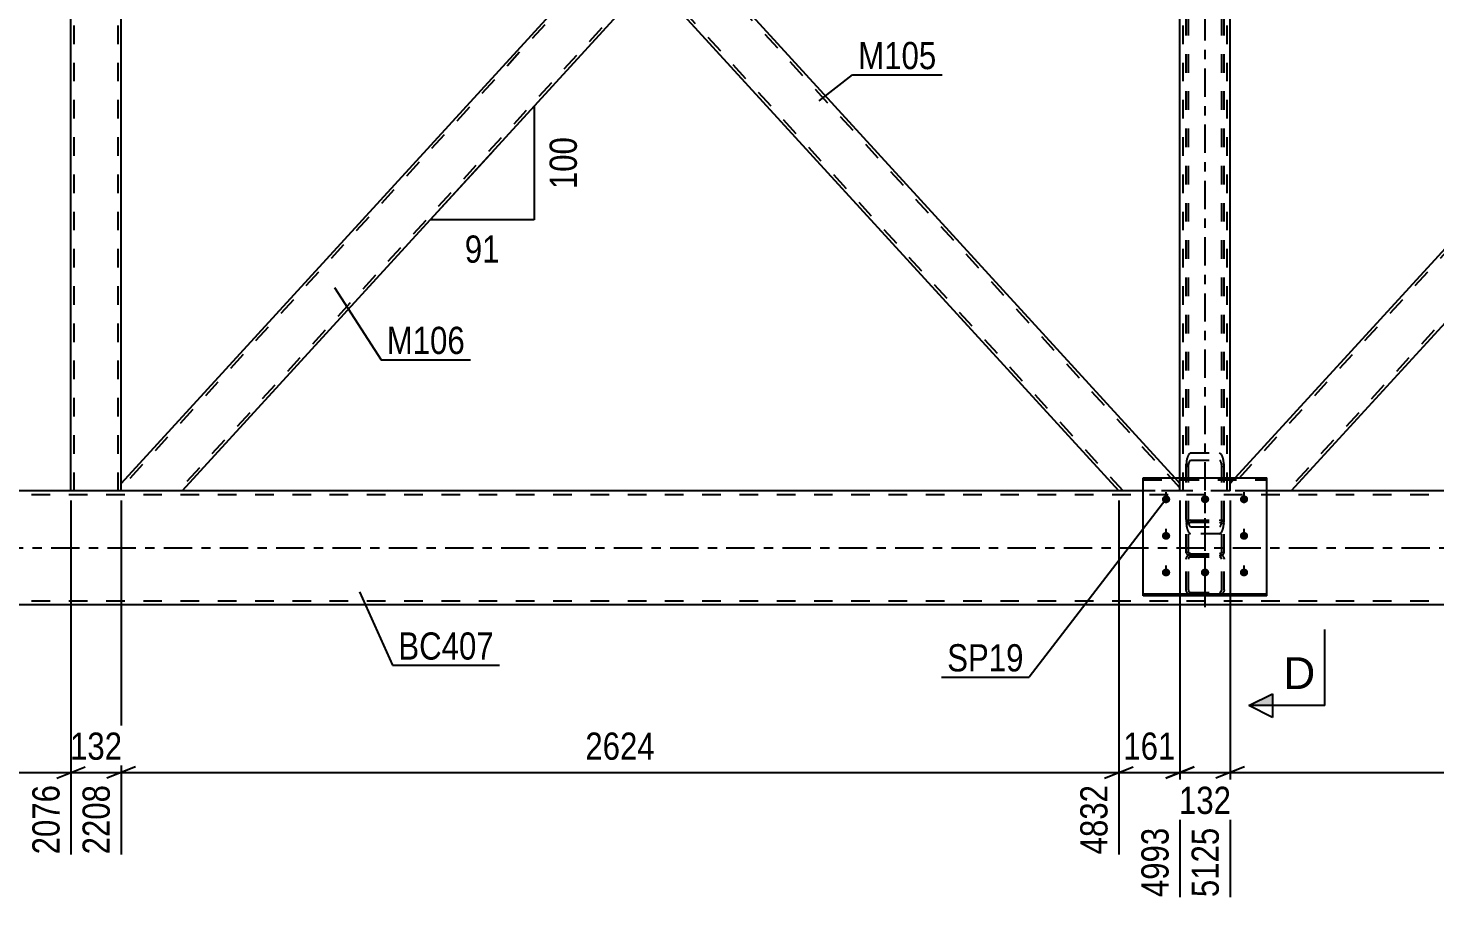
# Model space of a CAD drawing. Header units: millimetres. Extents: x 0 to 841, y 0 to 594.
# Drawn here: x 150.8 to 298.8, y 262.1 to 354.2 of the extents above; entities that cross this region are included whole.
import ezdxf

# ---------------------------------------------------------------- set-up
doc = ezdxf.new("R2010")
doc.units = ezdxf.units.MM
doc.linetypes.add('DXK_LINE_DOT2', pattern=[3.9198, 1.9599, -1.9599])
doc.linetypes.add('DXK_LINE_DOT3', pattern=[5.9187, 2.979, -0.9799, 0.9799, -0.9799])
doc.styles.add('Arial', font='ARIAL.TTF', dxfattribs={"height": 0.2})
doc.styles.add('Arial Narrow', font='ARIALN.TTF', dxfattribs={"height": 0.2})

# ---------------------------------------------------------------- blocks, each defined once
blk = doc.blocks.new('Bolt-122615941-4375 - 4343')
at = {"linetype": 'Continuous'}
for points in [[(270.48, 304.16), (270.38, 304.17), (270.3, 304.2), (270.22, 304.24), (270.15, 304.3), (270.09, 304.37), (270.06, 304.45), (270.04, 304.53), (270.04, 304.62), (270.06, 304.7), (270.09, 304.78), (270.15, 304.85), (270.22, 304.91), (270.3, 304.95), (270.38, 304.98), (270.48, 304.99), (270.57, 304.98), (270.65, 304.95), (270.73, 304.91), (270.8, 304.85), (270.86, 304.78), (270.89, 304.7), (270.91, 304.62), (270.91, 304.53), (270.89, 304.45), (270.86, 304.37), (270.8, 304.3), (270.73, 304.24), (270.65, 304.2), (270.57, 304.17)], [(274.58, 304.16), (274.48, 304.17), (274.4, 304.2), (274.32, 304.24), (274.25, 304.3), (274.19, 304.37), (274.16, 304.45), (274.14, 304.53), (274.14, 304.62), (274.16, 304.7), (274.19, 304.78), (274.25, 304.85), (274.32, 304.91), (274.4, 304.95), (274.48, 304.98), (274.58, 304.99), (274.67, 304.98), (274.75, 304.95), (274.83, 304.91), (274.9, 304.85), (274.96, 304.78), (274.99, 304.7), (275.01, 304.62), (275.01, 304.53), (274.99, 304.45), (274.96, 304.37), (274.9, 304.3), (274.83, 304.24), (274.75, 304.2), (274.67, 304.17)], [(278.68, 304.16), (278.58, 304.17), (278.5, 304.2), (278.42, 304.24), (278.35, 304.3), (278.29, 304.37), (278.26, 304.45), (278.24, 304.53), (278.24, 304.62), (278.26, 304.7), (278.29, 304.78), (278.35, 304.85), (278.42, 304.91), (278.5, 304.95), (278.58, 304.98), (278.68, 304.99), (278.77, 304.98), (278.85, 304.95), (278.93, 304.91), (279, 304.85), (279.06, 304.78), (279.09, 304.7), (279.11, 304.62), (279.11, 304.53), (279.09, 304.45), (279.06, 304.37), (279, 304.3), (278.93, 304.24), (278.85, 304.2), (278.77, 304.17)], [(270.48, 300.31), (270.38, 300.32), (270.3, 300.35), (270.22, 300.39), (270.15, 300.45), (270.09, 300.52), (270.06, 300.6), (270.04, 300.68), (270.04, 300.77), (270.06, 300.85), (270.09, 300.93), (270.15, 301), (270.22, 301.06), (270.3, 301.1), (270.38, 301.13), (270.48, 301.14), (270.57, 301.13), (270.65, 301.1), (270.73, 301.06), (270.8, 301), (270.86, 300.93), (270.89, 300.85), (270.91, 300.77), (270.91, 300.68), (270.89, 300.6), (270.86, 300.52), (270.8, 300.45), (270.73, 300.39), (270.65, 300.35), (270.57, 300.32)], [(278.68, 300.31), (278.58, 300.32), (278.5, 300.35), (278.42, 300.39), (278.35, 300.45), (278.29, 300.52), (278.26, 300.6), (278.24, 300.68), (278.24, 300.77), (278.26, 300.85), (278.29, 300.93), (278.35, 301), (278.42, 301.06), (278.5, 301.1), (278.58, 301.13), (278.68, 301.14), (278.77, 301.13), (278.85, 301.1), (278.93, 301.06), (279, 301), (279.06, 300.93), (279.09, 300.85), (279.11, 300.77), (279.11, 300.68), (279.09, 300.6), (279.06, 300.52), (279, 300.45), (278.93, 300.39), (278.85, 300.35), (278.77, 300.32)], [(270.48, 296.46), (270.38, 296.47), (270.3, 296.49), (270.22, 296.54), (270.15, 296.59), (270.09, 296.66), (270.06, 296.74), (270.04, 296.83), (270.04, 296.91), (270.06, 297), (270.09, 297.08), (270.15, 297.15), (270.22, 297.21), (270.3, 297.25), (270.38, 297.27), (270.48, 297.28), (270.57, 297.27), (270.65, 297.25), (270.73, 297.21), (270.8, 297.15), (270.86, 297.08), (270.89, 297), (270.91, 296.91), (270.91, 296.83), (270.89, 296.74), (270.86, 296.66), (270.8, 296.59), (270.73, 296.54), (270.65, 296.49), (270.57, 296.47)], [(274.58, 296.46), (274.48, 296.47), (274.4, 296.49), (274.32, 296.54), (274.25, 296.59), (274.19, 296.66), (274.16, 296.74), (274.14, 296.83), (274.14, 296.91), (274.16, 297), (274.19, 297.08), (274.25, 297.15), (274.32, 297.21), (274.4, 297.25), (274.48, 297.27), (274.58, 297.28), (274.67, 297.27), (274.75, 297.25), (274.83, 297.21), (274.9, 297.15), (274.96, 297.08), (274.99, 297), (275.01, 296.91), (275.01, 296.83), (274.99, 296.74), (274.96, 296.66), (274.9, 296.59), (274.83, 296.54), (274.75, 296.49), (274.67, 296.47)], [(278.68, 296.46), (278.58, 296.47), (278.5, 296.49), (278.42, 296.54), (278.35, 296.59), (278.29, 296.66), (278.26, 296.74), (278.24, 296.83), (278.24, 296.91), (278.26, 297), (278.29, 297.08), (278.35, 297.15), (278.42, 297.21), (278.5, 297.25), (278.58, 297.27), (278.68, 297.28), (278.77, 297.27), (278.85, 297.25), (278.93, 297.21), (279, 297.15), (279.06, 297.08), (279.09, 297), (279.11, 296.91), (279.11, 296.83), (279.09, 296.74), (279.06, 296.66), (279, 296.59), (278.93, 296.54), (278.85, 296.49), (278.77, 296.47)]]:
    blk.add_hatch(color=1, dxfattribs=at).paths.add_polyline_path(points)
at = {"color": 1, "linetype": 'Continuous'}
for p, q in [((270.48, 304.18), (270.48, 305.31)), ((274.58, 304.18), (274.58, 305.31)), ((278.68, 304.18), (278.68, 305.31)), ((270.48, 300.33), (270.48, 301.46)), ((278.68, 300.33), (278.68, 301.46)), ((270.48, 296.47), (270.48, 297.61)), ((274.58, 296.47), (274.58, 297.61)), ((278.68, 296.47), (278.68, 297.61))]:
    blk.add_line(p, q, dxfattribs=at)
blk = doc.blocks.new('Part-122615941-4391 - 4343')
at = {"color": 2, "linetype": 'Continuous'}
for p, q in [((268.08, 305.45), (147.27, 305.45)), ((501.41, 305.45), (281.08, 305.45)), ((635.22, 293.45), (147.27, 293.45))]:
    blk.add_line(p, q, dxfattribs=at)
at = {"color": 7, "linetype": 'DXK_LINE_DOT2'}
for p, q in [((635.22, 305.05), (147.27, 305.05)), ((281.08, 305.45), (268.08, 305.45)), ((635.22, 293.85), (147.27, 293.85))]:
    blk.add_line(p, q, dxfattribs=at)
at = {"color": 7, "linetype": 'DXK_LINE_DOT3'}
blk.add_line((147.27, 299.45), (635.22, 299.45), dxfattribs=at)
blk = doc.blocks.new('Part-122615941-4413 - 4343')
at = {"color": 2, "linetype": 'Continuous'}
for p, q in [((268.08, 306.83), (281.08, 306.83)), ((268.08, 294.4), (268.08, 306.83)), ((281.08, 294.4), (281.08, 306.83)), ((268.08, 294.62), (281.08, 294.62)), ((281.08, 294.4), (268.08, 294.4))]:
    blk.add_line(p, q, dxfattribs=at)
at = {"color": 7, "linetype": 'DXK_LINE_DOT2'}
blk.add_line((268.08, 306.61), (281.08, 306.61), dxfattribs=at)
blk = doc.blocks.new('Part-122615941-4420 - 4343')
at = {"color": 7, "linetype": 'DXK_LINE_DOT2'}
for p, q in [((272.58, 302.44), (272.58, 365.28)), ((272.82, 302.44), (272.82, 365.28)), ((276.34, 302.44), (276.34, 365.28)), ((276.58, 302.44), (276.58, 365.28)), ((273.06, 309.45), (272.87, 309.33)), ((273.06, 309.45), (276.1, 309.45)), ((276.28, 309.33), (276.1, 309.45)), ((272.61, 308.52), (272.58, 307.94)), ((272.82, 307.94), (272.83, 308.23)), ((272.96, 308.64), (273.06, 308.69)), ((273.06, 308.69), (276.1, 308.69)), ((276.1, 308.69), (276.19, 308.64)), ((276.32, 308.23), (276.34, 307.94)), ((276.58, 307.94), (276.54, 308.52)), ((272.82, 305.45), (272.58, 305.45)), ((276.58, 305.45), (276.34, 305.45)), ((272.58, 302.44), (272.61, 301.86)), ((272.83, 302.15), (272.82, 302.44)), ((276.34, 302.44), (276.32, 302.15)), ((276.54, 301.86), (276.58, 302.44)), ((272.87, 301.04), (272.96, 300.99)), ((273.06, 301.68), (272.96, 301.74)), ((272.96, 300.99), (273.06, 300.93)), ((273.06, 301.68), (276.1, 301.68)), ((276.1, 300.93), (273.06, 300.93)), ((276.19, 301.74), (276.1, 301.68)), ((276.1, 300.93), (276.27, 301.03)), ((276.27, 301.03), (276.28, 301.04))]:
    blk.add_line(p, q, dxfattribs=at)
at = {"color": 7, "linetype": 'DXK_LINE_DOT3'}
blk.add_line((274.58, 293.68), (274.58, 360.5), dxfattribs=at)
at = {"color": 7, "linetype": 'DXK_LINE_DOT2'}
for centre, radius, start, end in [((274.45, 308.38), 1.84, 148.8903, 175.8112), ((274.7, 308.38), 1.84, 4.189, 31.1099), ((273.75, 308.16), 0.92, 148.8903, 175.8112), ((275.4, 308.16), 0.92, 4.189, 31.1099), ((273.75, 302.21), 0.92, 184.189, 211.1099), ((275.4, 302.21), 0.92, 328.8903, 355.8112), ((274.45, 301.99), 1.84, 184.189, 211.1099), ((274.7, 301.99), 1.84, 328.8903, 355.8112)]:
    blk.add_arc(centre, radius, start, end, dxfattribs=at)
blk = doc.blocks.new('Part-122615941-4494 - 4343')
at = {"color": 2, "linetype": 'Continuous'}
for p, q in [((216.24, 359.34), (219.82, 363.25)), ((219.82, 363.25), (271.4, 306.83)), ((265.51, 305.45), (216.24, 359.34))]:
    blk.add_line(p, q, dxfattribs=at)
at = {"color": 7, "linetype": 'DXK_LINE_DOT2'}
for p, q in [((271.94, 305.77), (219.6, 363.01)), ((216.46, 359.57), (216.48, 359.59)), ((265.95, 305.45), (216.46, 359.57)), ((271.94, 306.25), (271.4, 306.83)), ((271.94, 305.45), (265.51, 305.45)), ((271.94, 305.45), (271.94, 306.25)), ((271.94, 305.48), (271.94, 305.45))]:
    blk.add_line(p, q, dxfattribs=at)
blk = doc.blocks.new('Part-122615941-4501 - 4343')
at = {"color": 7, "linetype": 'DXK_LINE_DOT3'}
blk.add_line((274.58, 293.23), (274.58, 303.92), dxfattribs=at)
at = {"color": 7, "linetype": 'DXK_LINE_DOT2'}
for p, q in [((272.61, 302.11), (272.58, 301.93)), ((272.58, 295.03), (272.58, 301.93)), ((272.72, 302.25), (272.61, 302.11)), ((272.87, 302.35), (272.72, 302.25)), ((272.82, 301.93), (272.83, 302.02)), ((272.82, 295.03), (272.82, 301.93)), ((272.83, 302.02), (272.89, 302.09)), ((273.06, 302.38), (272.87, 302.35)), ((272.89, 302.09), (272.96, 302.14)), ((272.96, 302.14), (273.06, 302.16)), ((273.06, 302.38), (276.1, 302.38)), ((273.06, 302.16), (276.1, 302.16)), ((276.28, 302.35), (276.1, 302.38)), ((276.1, 302.16), (276.19, 302.14)), ((276.19, 302.14), (276.27, 302.09)), ((276.27, 302.09), (276.32, 302.02)), ((276.44, 302.25), (276.28, 302.35)), ((276.32, 302.02), (276.34, 301.93)), ((276.34, 295.03), (276.34, 301.93)), ((276.54, 302.11), (276.44, 302.25)), ((276.58, 301.93), (276.54, 302.11)), ((276.58, 295.03), (276.58, 301.93)), ((272.58, 299.08), (272.61, 298.9)), ((272.83, 298.99), (272.82, 299.08)), ((272.89, 298.92), (272.83, 298.99)), ((276.32, 298.99), (276.27, 298.92)), ((276.34, 299.08), (276.32, 298.99)), ((276.54, 298.9), (276.58, 299.08)), ((272.58, 298.27), (272.61, 298.46)), ((272.61, 298.9), (272.72, 298.76)), ((272.72, 298.76), (272.87, 298.66)), ((272.83, 298.36), (272.82, 298.27)), ((272.89, 298.45), (272.83, 298.36)), ((272.87, 298.74), (273.06, 298.78)), ((272.87, 298.66), (273.06, 298.62)), ((272.96, 298.87), (272.89, 298.92)), ((272.96, 298.5), (272.89, 298.45)), ((273.06, 298.85), (272.96, 298.87)), ((273.06, 298.52), (272.96, 298.5)), ((273.06, 298.85), (276.1, 298.85)), ((273.06, 298.78), (276.1, 298.78)), ((273.06, 298.62), (276.1, 298.62)), ((273.06, 298.52), (276.1, 298.52)), ((276.19, 298.87), (276.1, 298.85)), ((276.1, 298.78), (276.28, 298.74)), ((276.1, 298.62), (276.28, 298.66)), ((276.19, 298.5), (276.1, 298.52)), ((276.27, 298.92), (276.19, 298.87)), ((276.27, 298.45), (276.19, 298.5)), ((276.32, 298.36), (276.27, 298.45)), ((276.28, 298.66), (276.44, 298.76)), ((276.34, 298.27), (276.32, 298.36)), ((276.44, 298.76), (276.54, 298.9)), ((276.54, 298.46), (276.58, 298.27)), ((272.61, 294.84), (272.58, 295.03)), ((272.82, 295.03), (272.83, 294.93)), ((272.83, 294.93), (272.89, 294.85)), ((273.06, 294.52), (272.87, 294.56)), ((272.89, 294.85), (272.96, 294.8)), ((272.96, 294.8), (273.06, 294.78)), ((273.06, 294.78), (276.1, 294.78)), ((273.06, 294.52), (276.1, 294.52)), ((276.1, 294.78), (276.19, 294.8)), ((276.28, 294.56), (276.1, 294.52)), ((276.19, 294.8), (276.27, 294.85)), ((276.27, 294.85), (276.32, 294.93)), ((276.32, 294.93), (276.34, 295.03)), ((276.58, 295.03), (276.54, 294.84))]:
    blk.add_line(p, q, dxfattribs=at)
for centre, start, end in [((273.08, 298.29), 114.32, 159.2417), ((276.08, 298.29), 20.7584, 65.6801), ((273.08, 295.01), 200.7584, 245.6801), ((276.08, 295.01), 294.32, 339.2417)]:
    blk.add_arc(centre, 0.496, start, end, dxfattribs=at)
blk = doc.blocks.new('Part-122615941-4516 - 4343')
at = {"color": 7, "linetype": 'DXK_LINE_DOT2'}
for p, q in [((277.22, 421.05), (271.94, 421.05)), ((271.94, 420.25), (271.94, 421.05)), ((272.26, 305.45), (272.26, 421.05)), ((276.9, 305.45), (276.9, 421.05)), ((277.22, 420.25), (277.22, 421.05)), ((271.94, 305.45), (271.94, 306.83)), ((277.22, 305.45), (277.22, 306.83)), ((277.22, 305.45), (271.94, 305.45))]:
    blk.add_line(p, q, dxfattribs=at)
at = {"color": 2, "linetype": 'Continuous'}
for p, q in [((271.94, 306.83), (271.94, 420.25)), ((277.22, 306.83), (277.22, 420.25))]:
    blk.add_line(p, q, dxfattribs=at)
blk = doc.blocks.new('Part-122615941-4531 - 4343')
at = {"color": 2, "linetype": 'Continuous'}
for p, q in [((155.27, 305.45), (155.27, 421.05)), ((160.55, 306.25), (160.55, 420.25))]:
    blk.add_line(p, q, dxfattribs=at)
at = {"color": 7, "linetype": 'DXK_LINE_DOT2'}
for p, q in [((155.27, 421.05), (160.55, 421.05)), ((155.59, 305.45), (155.59, 421.05)), ((160.23, 305.45), (160.23, 421.05)), ((160.55, 420.25), (160.55, 421.05)), ((160.55, 305.45), (155.27, 305.45)), ((160.55, 305.45), (160.55, 306.25))]:
    blk.add_line(p, q, dxfattribs=at)
blk = doc.blocks.new('Part-122615941-4556 - 4343')
at = {"color": 7, "linetype": 'DXK_LINE_DOT2'}
for p, q in [((382.61, 421.05), (277.22, 305.77)), ((388.6, 420.72), (283.21, 305.45)), ((388.6, 421.05), (382.18, 421.05)), ((332.91, 367.16), (329.33, 363.25)), ((336.49, 363.25), (332.91, 359.34)), ((277.75, 306.83), (277.22, 306.25)), ((277.22, 305.45), (277.22, 306.25)), ((283.64, 305.45), (277.22, 305.45))]:
    blk.add_line(p, q, dxfattribs=at)
at = {"color": 2, "linetype": 'Continuous'}
for p, q in [((382.18, 421.05), (332.91, 367.16)), ((388.6, 420.25), (388.6, 421.05)), ((388.6, 420.25), (336.49, 363.25)), ((329.33, 363.25), (277.75, 306.83)), ((332.91, 359.34), (283.64, 305.45))]:
    blk.add_line(p, q, dxfattribs=at)
blk = doc.blocks.new('Part-122615941-4571 - 4343')
at = {"color": 7, "linetype": 'DXK_LINE_DOT2'}
for p, q in [((265.95, 421.05), (160.55, 305.77)), ((271.94, 420.72), (166.54, 305.45)), ((271.94, 421.05), (265.51, 421.05)), ((216.24, 367.16), (212.67, 363.25)), ((219.82, 363.25), (216.24, 359.34)), ((160.55, 305.63), (160.55, 305.66)), ((166.97, 305.45), (160.55, 305.45))]:
    blk.add_line(p, q, dxfattribs=at)
at = {"color": 2, "linetype": 'Continuous'}
for p, q in [((265.51, 421.05), (216.24, 367.16)), ((271.94, 420.25), (271.94, 421.05)), ((271.94, 420.25), (219.82, 363.25)), ((212.67, 363.25), (160.55, 306.25)), ((216.24, 359.34), (166.97, 305.45)), ((160.55, 305.45), (160.55, 306.25))]:
    blk.add_line(p, q, dxfattribs=at)
blk = doc.blocks.new('StraightDimension-122615941-6967 - 4343')
at = {"color": 7, "linetype": 'Continuous'}
for p, q in [((265.51, 304.45), (265.51, 267.2)), ((271.94, 304.46), (271.94, 262.7)), ((264.01, 275.21), (267.01, 276.41)), ((265.51, 275.81), (271.94, 275.81)), ((273.44, 276.41), (270.44, 275.21))]:
    blk.add_line(p, q, dxfattribs=at)
at = {"color": 0}
blk.add_wipeout([(272.07, 276.56), (272.07, 280.76), (265.38, 280.76), (265.38, 276.56)], dxfattribs=at)
at = {"color": 0, "linetype": 'Continuous'}
blk.add_wipeout([(271.34, 270.61), (267.14, 270.61), (267.14, 262.1), (271.34, 262.1)], dxfattribs=at)
at = {"color": 3, "style": 'Arial Narrow'}
blk.add_text('161', height=2.863, dxfattribs=at).set_placement((265.98, 277.16))
at = {"color": 3, "linetype": 'Continuous', "style": 'Arial Narrow'}
blk.add_text('4993', height=2.863, rotation=90.0002, dxfattribs=at).set_placement((270.74, 262.7))
blk = doc.blocks.new('StraightDimension-122615941-5034 - 4343')
at = {"color": 7, "linetype": 'Continuous'}
for p, q in [((143.58, 419.55), (142.38, 422.55)), ((154.27, 421.05), (140.13, 421.05)), ((142.98, 305.45), (142.98, 421.05)), ((142.38, 306.95), (143.58, 303.95)), ((154.27, 305.45), (140.13, 305.45))]:
    blk.add_line(p, q, dxfattribs=at)
at = {"color": 0}
blk.add_wipeout([(142.23, 367.5), (138.03, 367.5), (138.03, 358.99), (142.23, 358.99)], dxfattribs=at)
at = {"color": 3, "style": 'Arial Narrow'}
blk.add_text('2890', height=2.863, rotation=90.0002, dxfattribs=at).set_placement((141.63, 359.59))
blk = doc.blocks.new('StraightDimension-122615941-6965 - 4343')
at = {"color": 7, "linetype": 'Continuous'}
for p, q in [((277.22, 304.45), (277.22, 262.7)), ((382.18, 304.45), (382.18, 267.2)), ((278.72, 276.41), (275.72, 275.21)), ((277.22, 275.81), (382.18, 275.81)), ((380.68, 275.21), (383.68, 276.41))]:
    blk.add_line(p, q, dxfattribs=at)
at = {"color": 0}
blk.add_wipeout([(333.95, 276.56), (333.95, 280.76), (325.44, 280.76), (325.44, 276.56)], dxfattribs=at)
at = {"color": 3, "style": 'Arial Narrow'}
blk.add_text('2624', height=2.863, dxfattribs=at).set_placement((326.04, 277.16))
at = {"color": 0, "linetype": 'Continuous'}
blk.add_wipeout([(381.58, 275.11), (377.38, 275.11), (377.38, 266.6), (381.58, 266.6)], dxfattribs=at)
at = {"color": 3, "linetype": 'Continuous', "style": 'Arial Narrow'}
blk.add_text('7749', height=2.863, rotation=90.0002, dxfattribs=at).set_placement((380.98, 267.2))
blk = doc.blocks.new('StraightDimension-122615941-6966 - 4343')
at = {"color": 7, "linetype": 'Continuous'}
for p, q in [((271.94, 304.46), (271.94, 262.7)), ((277.22, 304.45), (277.22, 262.7)), ((270.44, 275.21), (273.44, 276.41)), ((271.94, 275.81), (277.22, 275.81)), ((278.72, 276.41), (275.72, 275.21))]:
    blk.add_line(p, q, dxfattribs=at)
at = {"color": 0}
blk.add_wipeout([(277.92, 270.86), (277.92, 275.06), (271.23, 275.06), (271.23, 270.86)], dxfattribs=at)
at = {"color": 3, "style": 'Arial Narrow'}
blk.add_text('132', height=2.863, dxfattribs=at).set_placement((271.83, 271.46))
at = {"color": 0, "linetype": 'Continuous'}
blk.add_wipeout([(276.62, 270.61), (272.42, 270.61), (272.42, 262.1), (276.62, 262.1)], dxfattribs=at)
at = {"color": 3, "linetype": 'Continuous', "style": 'Arial Narrow'}
blk.add_text('5125', height=2.863, rotation=90.0002, dxfattribs=at).set_placement((276.02, 262.7))
blk = doc.blocks.new('StraightDimension-122615941-6968 - 4343')
at = {"color": 7, "linetype": 'Continuous'}
for p, q in [((160.55, 304.45), (160.55, 267.2)), ((265.51, 304.45), (265.51, 267.2)), ((162.05, 276.41), (159.05, 275.21)), ((160.55, 275.81), (265.51, 275.81)), ((264.01, 275.21), (267.01, 276.41))]:
    blk.add_line(p, q, dxfattribs=at)
at = {"color": 0}
blk.add_wipeout([(217.29, 276.56), (217.29, 280.76), (208.78, 280.76), (208.78, 276.56)], dxfattribs=at)
at = {"color": 3, "style": 'Arial Narrow'}
blk.add_text('2624', height=2.863, dxfattribs=at).set_placement((209.38, 277.16))
at = {"color": 0, "linetype": 'Continuous'}
blk.add_wipeout([(264.91, 275.11), (260.71, 275.11), (260.71, 266.6), (264.91, 266.6)], dxfattribs=at)
at = {"color": 3, "linetype": 'Continuous', "style": 'Arial Narrow'}
blk.add_text('4832', height=2.863, rotation=90.0002, dxfattribs=at).set_placement((264.31, 267.2))
blk = doc.blocks.new('StraightDimension-122615941-6969 - 4343')
at = {"color": 7, "linetype": 'Continuous'}
for p, q in [((155.27, 304.45), (155.27, 267.2)), ((160.55, 304.45), (160.55, 267.2)), ((153.77, 275.21), (156.77, 276.41)), ((155.27, 275.81), (160.55, 275.81)), ((162.05, 276.41), (159.05, 275.21))]:
    blk.add_line(p, q, dxfattribs=at)
at = {"color": 0}
blk.add_wipeout([(161.25, 276.56), (161.25, 280.76), (154.57, 280.76), (154.57, 276.56)], dxfattribs=at)
at = {"color": 0, "linetype": 'Continuous'}
blk.add_wipeout([(159.95, 275.11), (155.75, 275.11), (155.75, 266.6), (159.95, 266.6)], dxfattribs=at)
at = {"color": 3, "style": 'Arial Narrow'}
blk.add_text('132', height=2.863, dxfattribs=at).set_placement((155.17, 277.16))
at = {"color": 3, "linetype": 'Continuous', "style": 'Arial Narrow'}
blk.add_text('2208', height=2.863, rotation=90.0002, dxfattribs=at).set_placement((159.35, 267.2))
blk = doc.blocks.new('StraightDimension-122615941-6970 - 4343')
at = {"color": 7, "linetype": 'Continuous'}
for p, q in [((155.27, 304.45), (155.27, 267.2)), ((134.37, 292.42), (134.37, 272.68)), ((135.87, 276.41), (132.87, 275.21)), ((134.37, 275.81), (155.27, 275.81)), ((153.77, 275.21), (156.77, 276.41))]:
    blk.add_line(p, q, dxfattribs=at)
at = {"color": 0}
blk.add_wipeout([(149.08, 276.56), (149.08, 280.76), (140.56, 280.76), (140.56, 276.56)], dxfattribs=at)
at = {"color": 3, "style": 'Arial Narrow'}
blk.add_text('2076', height=2.863, dxfattribs=at).set_placement((141.16, 277.16))
at = {"color": 0, "linetype": 'Continuous'}
for points in [[(133.77, 275.11), (129.57, 275.11), (129.57, 272.08), (133.77, 272.08)], [(154.67, 275.11), (150.47, 275.11), (150.47, 266.6), (154.67, 266.6)]]:
    blk.add_wipeout(points, dxfattribs=at)
at = {"color": 3, "linetype": 'Continuous', "style": 'Arial Narrow'}
for s, height, p in [('0', 2.86, (133.17, 272.68)), ('2076', 2.863, (154.07, 267.2))]:
    blk.add_text(s, height=height, rotation=90.0002, dxfattribs=at).set_placement(p)
blk = doc.blocks.new('AngleDimension-122615941-10977 - 4343')
at = {"color": 7, "linetype": 'Continuous'}
for p, q in [((203.99, 345.94), (193.06, 333.98)), ((203.99, 345.94), (203.99, 333.98)), ((199.72, 341.26), (193.06, 333.98)), ((203.99, 333.98), (193.06, 333.98))]:
    blk.add_line(p, q, dxfattribs=at)
at = {"color": 0}
for points in [[(209.09, 343.3), (204.89, 343.3), (204.89, 336.62), (209.09, 336.62)], [(200.96, 328.88), (200.96, 333.08), (196.1, 333.08), (196.1, 328.88)]]:
    blk.add_wipeout(points, dxfattribs=at)
at = {"color": 3, "style": 'Arial Narrow'}
blk.add_text('100', height=2.863, rotation=90.0002, dxfattribs=at).set_placement((208.49, 337.22))
blk.add_text('91', height=2.863, dxfattribs=at).set_placement((196.7, 329.48))
blk = doc.blocks.new('Mark-122615941-4387 - 4343')
at = {"color": 0}
blk.add_wipeout([(199.76, 287.7), (199.76, 290.7), (189.71, 290.7), (189.71, 287.7)], dxfattribs=at)
blk.add_wipeout([(199.76, 287.7), (199.76, 290.7), (189.71, 290.7), (189.71, 287.7)], dxfattribs=at)
at = {"color": 30, "linetype": 'Continuous'}
for p, q in [((185.64, 294.85), (189.11, 287.1)), ((189.11, 287.1), (200.36, 287.1))]:
    blk.add_line(p, q, dxfattribs=at)
at = {"color": 3, "style": 'Arial Narrow'}
blk.add_text('BC407', height=2.863, dxfattribs=at).set_placement((189.71, 287.7))
blk = doc.blocks.new('Mark-122615941-4409 - 4343')
at = {"color": 0}
blk.add_wipeout([(255.49, 286.46), (255.49, 289.46), (247.45, 289.46), (247.45, 286.46)], dxfattribs=at)
blk.add_wipeout([(255.49, 286.46), (255.49, 289.46), (247.45, 289.46), (247.45, 286.46)], dxfattribs=at)
at = {"color": 30, "linetype": 'Continuous'}
for p in [(270.45, 304.56), (246.85, 285.86)]:
    blk.add_line(p, (256.09, 285.86), dxfattribs=at)
at = {"color": 3, "style": 'Arial Narrow'}
blk.add_text('SP19', height=2.863, dxfattribs=at).set_placement((247.45, 286.46))
blk = doc.blocks.new('Mark-122615941-4490 - 4343')
at = {"color": 0}
blk.add_wipeout([(246.32, 349.85), (246.32, 352.85), (238.09, 352.85), (238.09, 349.85)], dxfattribs=at)
blk.add_wipeout([(246.32, 349.85), (246.32, 352.85), (238.09, 352.85), (238.09, 349.85)], dxfattribs=at)
at = {"color": 30, "linetype": 'Continuous'}
for p, q in [((233.97, 346.52), (237.49, 349.25)), ((237.49, 349.25), (246.92, 349.25))]:
    blk.add_line(p, q, dxfattribs=at)
at = {"color": 3, "style": 'Arial Narrow'}
blk.add_text('M105', height=2.863, dxfattribs=at).set_placement((238.09, 349.85))
blk = doc.blocks.new('Mark-122615941-4567 - 4343')
at = {"color": 0}
blk.add_wipeout([(196.71, 319.87), (196.71, 322.87), (188.49, 322.87), (188.49, 319.87)], dxfattribs=at)
blk.add_wipeout([(196.71, 319.87), (196.71, 322.87), (188.49, 322.87), (188.49, 319.87)], dxfattribs=at)
at = {"color": 30, "linetype": 'Continuous'}
for p, q in [((182.98, 326.86), (187.89, 319.27)), ((187.89, 319.27), (197.31, 319.27))]:
    blk.add_line(p, q, dxfattribs=at)
at = {"color": 3, "style": 'Arial Narrow'}
blk.add_text('M106', height=2.863, dxfattribs=at).set_placement((188.49, 319.87))
blk = doc.blocks.new('SectionMark-122615941-5282 - 4343')
at = {"linetype": 'Continuous'}
for points in [[(281.67, 450.4), (281.67, 449.15), (279.17, 450.4)], [(281.67, 284.11), (281.67, 282.86), (279.17, 282.86)]]:
    blk.add_hatch(color=6, dxfattribs=at).paths.add_polyline_path(points)
at = {"color": 6, "linetype": 'Continuous'}
for p, q in [((279.17, 450.4), (281.67, 451.65)), ((281.67, 449.15), (281.67, 451.65)), ((287.17, 450.4), (279.17, 450.4)), ((279.17, 450.4), (281.67, 449.15)), ((287.17, 450.4), (287.17, 442.4)), ((287.17, 282.86), (287.17, 290.86)), ((279.17, 282.86), (281.67, 284.11)), ((287.17, 282.86), (279.17, 282.86)), ((281.67, 281.61), (279.17, 282.86)), ((281.67, 284.11), (281.67, 281.61))]:
    blk.add_line(p, q, dxfattribs=at)
at = {"color": 0, "linetype": 'Continuous'}
for points in [[(286.17, 445.15), (286.17, 448.65), (282.8, 448.65), (282.8, 445.15)], [(286.17, 284.61), (286.17, 288.11), (282.8, 288.11), (282.8, 284.61)]]:
    blk.add_wipeout(points, dxfattribs=at)
at = {"color": 3, "linetype": 'Continuous', "style": 'Arial'}
for p in [(282.8, 445.15), (282.8, 284.61)]:
    blk.add_text('D', height=3.34, dxfattribs=at).set_placement(p)

msp = doc.modelspace()

# ---------------------------------------------------------------- block references
for name in ['Part-122615941-4531 - 4343', 'Part-122615941-4571 - 4343', 'Part-122615941-4516 - 4343', 'Part-122615941-4556 - 4343', 'Part-122615941-4420 - 4343', 'Part-122615941-4494 - 4343', 'Part-122615941-4413 - 4343', 'Part-122615941-4391 - 4343', 'Bolt-122615941-4375 - 4343', 'Part-122615941-4501 - 4343']:
    msp.add_blockref(name, (0, 0))

# ---------------------------------------------------------------- next in the draw order: block references
for name in ['StraightDimension-122615941-5034 - 4343', 'Mark-122615941-4490 - 4343', 'AngleDimension-122615941-10977 - 4343', 'Mark-122615941-4567 - 4343', 'StraightDimension-122615941-6967 - 4343', 'StraightDimension-122615941-6965 - 4343']:
    msp.add_blockref(name, (0, 0))

# ---------------------------------------------------------------- next in the draw order: block references
for name in ['StraightDimension-122615941-6968 - 4343', 'StraightDimension-122615941-6966 - 4343']:
    msp.add_blockref(name, (0, 0))

# ---------------------------------------------------------------- next in the draw order: block references
for name in ['SectionMark-122615941-5282 - 4343', 'StraightDimension-122615941-6969 - 4343', 'Mark-122615941-4409 - 4343', 'Mark-122615941-4387 - 4343']:
    msp.add_blockref(name, (0, 0))

# ---------------------------------------------------------------- next in the draw order: block references
msp.add_blockref('StraightDimension-122615941-6970 - 4343', (0, 0))

doc.saveas('drawing.dxf')
